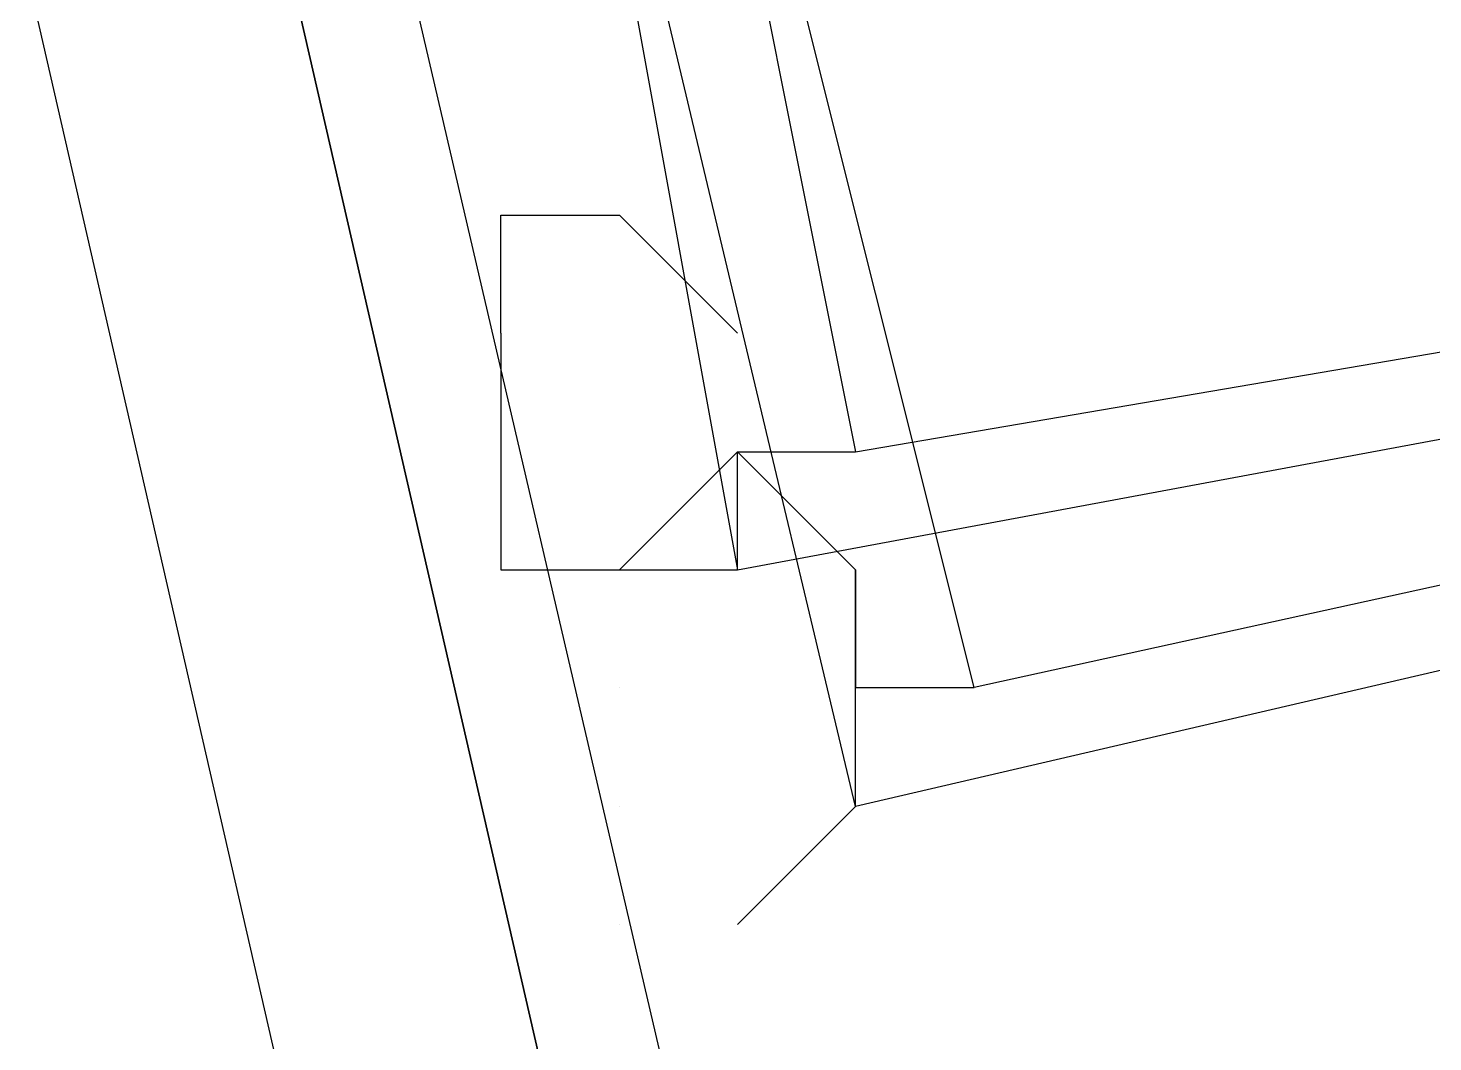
# Model space of a CAD drawing. Header units: feet. Extents: x -84 to 198, y -22 to 181.
# Drawn here: x 14.44 to 14.5984, y 50.8578 to 50.9722 of the extents above; entities that cross this region are included whole.
import ezdxf

# ---------------------------------------------------------------- set-up
doc = ezdxf.new("R2010")
doc.units = ezdxf.units.FT
doc.layers.add('A-LINEA', color=7, linetype='CONTINUOUS')

msp = doc.modelspace()

# ---------------------------------------------------------------- linework, layer by layer
at = {"layer": 'A-LINEA'}
for p, q in [((14.52, 50.9378), (14.52, 50.9378)), ((14.52, 50.9378), (14.52, 50.9378)), ((14.52, 50.9244), (14.52, 50.9244)), ((14.52, 50.9244), (14.52, 50.9244)), ((14.52, 50.9244), (14.52, 50.9244)), ((14.52, 50.9244), (14.52, 50.9244)), ((14.5067, 50.8711), (14.5067, 50.8711)), ((14.5067, 50.8711), (14.5067, 50.8711))]:
    msp.add_line(p, q, dxfattribs=at)
for points in [[(15.04, 51.2978), (15.1067, 51.0178), (14.5333, 50.8844), (14.4667, 51.1644), (15.04, 51.2978)], [(15.0933, 51.0178), (15.04, 51.2978), (14.4667, 51.2044), (14.52, 50.9111), (15.0933, 51.0178)], [(15.04, 51.2978), (15.1067, 51.0178), (14.5333, 50.8844), (14.4667, 51.1644), (15.04, 51.2978)], [(15.0933, 51.0178), (15.04, 51.2978), (14.4667, 51.2044), (14.52, 50.9111), (15.0933, 51.0178)], [(15.0267, 51.2844), (15.0933, 51.0178), (14.5467, 50.8978), (14.48, 51.1644), (15.0267, 51.2844)], [(15.08, 51.0178), (15.04, 51.2844), (14.48, 51.1911), (14.5333, 50.9244), (15.08, 51.0178)], [(15.0267, 51.2844), (15.0933, 51.0178), (14.5467, 50.8978), (14.48, 51.1644), (15.0267, 51.2844)], [(15.08, 51.0178), (15.04, 51.2844), (14.48, 51.1911), (14.5333, 50.9244), (15.08, 51.0178)], [(14.44, 50.9778), (15.32, 47.1378), (15.3333, 47.1378), (15.3467, 47.1378), (15.3467, 47.1511), (14.4667, 50.9911), (14.4533, 50.9911), (14.44, 50.9911), (14.44, 50.9778)], [(14.44, 50.9778), (15.32, 47.1378), (15.3333, 47.1378), (15.3467, 47.1378), (15.3467, 47.1511), (14.4667, 50.9911), (14.4533, 50.9911), (14.44, 50.9911), (14.44, 50.9778)], [(14.4667, 50.9911), (15.3467, 47.1511), (15.3467, 47.1378), (15.3733, 47.1511), (14.48, 50.9911), (14.4667, 50.9911)], [(14.4667, 50.9911), (15.3467, 47.1511), (15.3467, 47.1378), (15.3733, 47.1511), (14.48, 50.9911), (14.4667, 50.9911)], [(14.4933, 50.9378), (14.4933, 50.9378), (14.4933, 50.9511), (14.4933, 50.9511), (14.5067, 50.9511), (14.5067, 50.9511), (14.52, 50.9378), (14.52, 50.9378), (14.52, 50.9378), (14.52, 50.9378), (14.52, 50.9378), (14.52, 50.9378)], [(14.4933, 50.9378), (14.4933, 50.9378), (14.4933, 50.9511), (14.4933, 50.9511), (14.5067, 50.9511), (14.5067, 50.9511), (14.52, 50.9378), (14.52, 50.9378), (14.52, 50.9378), (14.52, 50.9378), (14.52, 50.9378), (14.52, 50.9378)], [(14.4933, 50.9378), (14.4933, 50.9244), (14.4933, 50.9244), (14.4933, 50.9111), (14.4933, 50.9111), (14.4933, 50.9111), (14.52, 50.9111), (14.52, 50.9111), (14.52, 50.9244), (14.52, 50.9244), (14.52, 50.9244), (14.52, 50.9244), (14.52, 50.9244), (14.5333, 50.9244)], [(14.4933, 50.9378), (14.4933, 50.9244), (14.4933, 50.9244), (14.4933, 50.9111), (14.4933, 50.9111), (14.4933, 50.9111), (14.52, 50.9111), (14.52, 50.9111), (14.52, 50.9244), (14.52, 50.9244), (14.52, 50.9244), (14.52, 50.9244), (14.52, 50.9244), (14.5333, 50.9244)], [(14.5067, 50.9111), (14.5067, 50.9111), (14.5067, 50.9111), (14.5067, 50.9111), (14.52, 50.9244), (14.52, 50.9244), (14.5333, 50.9111), (14.5333, 50.9111)], [(14.5067, 50.9111), (14.5067, 50.9111), (14.5067, 50.9111), (14.5067, 50.9111), (14.52, 50.9244), (14.52, 50.9244), (14.5333, 50.9111), (14.5333, 50.9111)], [(14.52, 50.9244), (14.52, 50.9244), (14.52, 50.9244)], [(14.52, 50.9244), (14.52, 50.9244), (14.52, 50.9244)], [(14.5333, 50.8978), (14.5333, 50.9111), (14.5333, 50.9111), (14.5333, 50.9111), (14.5333, 50.8978), (14.5333, 50.8978)], [(14.5333, 50.8978), (14.5333, 50.9111), (14.5333, 50.9111), (14.5333, 50.9111), (14.5333, 50.8978), (14.5333, 50.8978)], [(14.5067, 50.8978), (14.5067, 50.8978), (14.5067, 50.8978)], [(14.5067, 50.8978), (14.5067, 50.8978), (14.5067, 50.8978)], [(14.52, 50.8711), (14.5333, 50.8844), (14.5333, 50.8844), (14.5333, 50.8978), (14.5333, 50.8978), (14.5333, 50.8978), (14.5333, 50.8978), (14.5333, 50.8978), (14.5467, 50.8978)], [(14.52, 50.8711), (14.5333, 50.8844), (14.5333, 50.8844), (14.5333, 50.8978), (14.5333, 50.8978), (14.5333, 50.8978), (14.5333, 50.8978), (14.5333, 50.8978), (14.5467, 50.8978)], [(14.5067, 50.8844), (14.5067, 50.8844), (14.5067, 50.8844)], [(14.5067, 50.8844), (14.5067, 50.8844), (14.5067, 50.8844)]]:
    msp.add_lwpolyline(points, dxfattribs=at)
msp.add_lwpolyline([(14.5333, 50.8978), (14.5333, 50.8978), (14.5333, 50.8978), (14.5333, 50.8978)], close=True, dxfattribs=at)
msp.add_lwpolyline([(14.5333, 50.8978), (14.5333, 50.8978), (14.5333, 50.8978), (14.5333, 50.8978)], close=True, dxfattribs=at)

doc.saveas('drawing.dxf')
